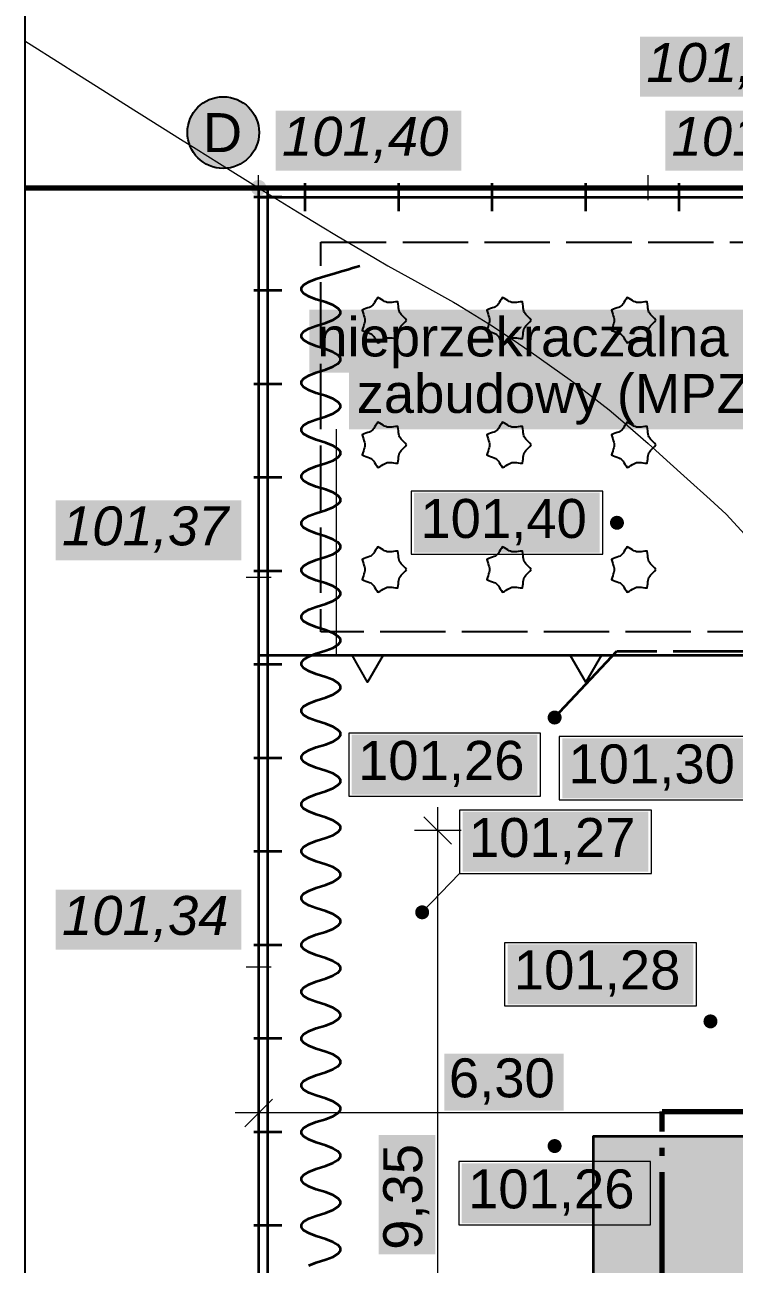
# Model space of a CAD drawing. Header units: metres. Extents: x -3 to 65.4, y -15 to 61.2.
# Drawn here: x -3 to 6.1, y 36.18 to 52.09 of the extents above; entities that cross this region are included whole.
import ezdxf

# ---------------------------------------------------------------- set-up
doc = ezdxf.new("R2010")
doc.units = ezdxf.units.M
for name, pattern in [('KRESKA_DLUGA', [9.45, 8.4, -1.05]), ('KRESKOWA', [5.25, 4.2, -1.05]), ('PUNKTOWA', [10.5, 8.4, -1.05, 0, -1.05])]:
    doc.linetypes.add(name, pattern=pattern)
for name, color, linetype, lineweight in [('A-MASKA', 7, 'Continuous', 18), ('Z-BUDYNEK-NAD', 7, 'KRESKOWA', 50), ('Z-DZIALKA', 1, 'Continuous', 35), ('Z-MAPA-RAMKA', 7, 'Continuous', 35), ('Z-OGRODZENIE', 7, 'Continuous', 35), ('Z-RZEDNE-PROJ', 1, 'Continuous', 18), ('Z-TLO', 7, 'Continuous', 18), ('Z-UTWARDZENIA', 8, 'Continuous', 25), ('Z-WYMIARY', 1, 'Continuous', 18)]:
    doc.layers.add(name, color=color, linetype=linetype, lineweight=lineweight)
for name, color, linetype, lineweight, true_color in [('Z-DROGA', 8, 'Continuous', 35, 0x404040), ('Z-LZ', 1, 'Continuous', 35, 0xc00000), ('Z-MAPA', 8, 'Continuous', 18, 0x5a5a5a), ('Z-ODWODNIENIE', 150, 'Continuous', 25, 0x00808a), ('Z-RZEDNE', 32, 'Continuous', 18, 0x6b4423), ('Z-ZIELEN', 3, 'Continuous', 25, 0x1e7a1e)]:
    doc.layers.add(name, color=color, linetype=linetype, lineweight=lineweight, true_color=true_color)
doc.styles.add('PL_ARIAL', font='arial.ttf')
doc.styles.add('PL_ARIAL_I', font='ariali.ttf')

msp = doc.modelspace()

# ---------------------------------------------------------------- hatches: boundary and pattern name
at = {"layer": 'A-MASKA', "true_color": 0xffffff}
for points in [[(4.897, 51.168), (7.28, 51.168), (7.28, 51.938), (4.897, 51.938)], [(0.22, 50.22), (2.603, 50.22), (2.603, 50.99), (0.22, 50.99)], [(5.22, 50.22), (7.603, 50.22), (7.603, 50.99), (5.22, 50.99)], [(0.653, 47.625), (7.841, 47.625), (7.841, 48.435), (0.653, 48.435)], [(1.159, 46.9), (7.336, 46.9), (7.336, 47.71), (1.159, 47.71)], [(-2.603, 45.22), (-0.22, 45.22), (-0.22, 45.99), (-2.603, 45.99)], [(1.997, 45.315), (4.38, 45.315), (4.38, 46.085), (1.997, 46.085)], [(1.197, 42.21), (3.58, 42.21), (3.58, 42.98), (1.197, 42.98)], [(3.897, 42.165), (6.28, 42.165), (6.28, 42.935), (3.897, 42.935)], [(2.62, 41.22), (5.003, 41.22), (5.003, 41.99), (2.62, 41.99)], [(-2.603, 40.22), (-0.22, 40.22), (-0.22, 40.99), (-2.603, 40.99)], [(3.197, 39.52), (5.58, 39.52), (5.58, 40.29), (3.197, 40.29)], [(2.383, 38.155), (3.917, 38.155), (3.917, 38.885), (2.383, 38.885)], [(2.27, 36.308), (2.27, 37.842), (1.54, 37.842), (1.54, 36.308)], [(2.609, 36.71), (4.991, 36.71), (4.991, 37.48), (2.609, 37.48)]]:
    msp.add_hatch(color=7, dxfattribs=at).paths.add_polyline_path(points)
at = {"layer": 'Z-DZIALKA', "true_color": 0xffffff}
msp.add_hatch(color=7, dxfattribs=at).paths.add_polyline_path([(0.007, 50.708), (-0.008, 50.827), (-0.054, 50.938), (-0.128, 51.033), (-0.223, 51.106), (-0.334, 51.152), (-0.453, 51.168), (-0.572, 51.152), (-0.683, 51.106), (-0.778, 51.033), (-0.851, 50.938), (-0.897, 50.827), (-0.913, 50.708), (-0.897, 50.588), (-0.851, 50.478), (-0.778, 50.382), (-0.683, 50.309), (-0.572, 50.263), (-0.453, 50.248), (-0.334, 50.263), (-0.223, 50.309), (-0.128, 50.382), (-0.054, 50.478), (-0.008, 50.588)])
at = {"layer": 'Z-DZIALKA', "true_color": 0x000000}
msp.add_hatch(color=7, dxfattribs=at).paths.add_polyline_path([(0.1, 50), (0.097, 50.026), (0.087, 50.05), (0.071, 50.071), (0.05, 50.087), (0.026, 50.097), (0, 50.1), (-0.026, 50.097), (-0.05, 50.087), (-0.071, 50.071), (-0.087, 50.05), (-0.097, 50.026), (-0.1, 50), (-0.097, 49.974), (-0.087, 49.95), (-0.071, 49.929), (-0.05, 49.913), (-0.026, 49.903), (0, 49.9), (0.026, 49.903), (0.05, 49.913), (0.071, 49.929), (0.087, 49.95), (0.097, 49.974)])
at = {"layer": 'Z-RZEDNE-PROJ', "true_color": 0x000000}
for points in [[(4.69, 45.7), (4.687, 45.723), (4.678, 45.745), (4.664, 45.764), (4.645, 45.778), (4.623, 45.787), (4.6, 45.79), (4.577, 45.787), (4.555, 45.778), (4.536, 45.764), (4.522, 45.745), (4.513, 45.723), (4.51, 45.7), (4.513, 45.677), (4.522, 45.655), (4.536, 45.636), (4.555, 45.622), (4.577, 45.613), (4.6, 45.61), (4.623, 45.613), (4.645, 45.622), (4.664, 45.636), (4.678, 45.655), (4.687, 45.677)], [(3.89, 43.2), (3.887, 43.223), (3.878, 43.245), (3.864, 43.264), (3.845, 43.278), (3.823, 43.287), (3.8, 43.29), (3.777, 43.287), (3.755, 43.278), (3.736, 43.264), (3.722, 43.245), (3.713, 43.223), (3.71, 43.2), (3.713, 43.177), (3.722, 43.155), (3.736, 43.136), (3.755, 43.122), (3.777, 43.113), (3.8, 43.11), (3.823, 43.113), (3.845, 43.122), (3.864, 43.136), (3.878, 43.155), (3.887, 43.177)], [(2.19, 40.7), (2.187, 40.723), (2.178, 40.745), (2.164, 40.764), (2.145, 40.778), (2.123, 40.787), (2.1, 40.79), (2.077, 40.787), (2.055, 40.778), (2.036, 40.764), (2.022, 40.745), (2.013, 40.723), (2.01, 40.7), (2.013, 40.677), (2.022, 40.655), (2.036, 40.636), (2.055, 40.622), (2.077, 40.613), (2.1, 40.61), (2.123, 40.613), (2.145, 40.622), (2.164, 40.636), (2.178, 40.655), (2.187, 40.677)], [(5.89, 39.3), (5.887, 39.323), (5.878, 39.345), (5.864, 39.364), (5.845, 39.378), (5.823, 39.387), (5.8, 39.39), (5.777, 39.387), (5.755, 39.378), (5.736, 39.364), (5.722, 39.345), (5.713, 39.323), (5.71, 39.3), (5.713, 39.277), (5.722, 39.255), (5.736, 39.236), (5.755, 39.222), (5.777, 39.213), (5.8, 39.21), (5.823, 39.213), (5.845, 39.222), (5.864, 39.236), (5.878, 39.255), (5.887, 39.277)], [(3.89, 37.7), (3.887, 37.723), (3.878, 37.745), (3.864, 37.764), (3.845, 37.778), (3.823, 37.787), (3.8, 37.79), (3.777, 37.787), (3.755, 37.778), (3.736, 37.764), (3.722, 37.745), (3.713, 37.723), (3.71, 37.7), (3.713, 37.677), (3.722, 37.655), (3.736, 37.636), (3.755, 37.622), (3.777, 37.613), (3.8, 37.61), (3.823, 37.613), (3.845, 37.622), (3.864, 37.636), (3.878, 37.655), (3.887, 37.677)]]:
    msp.add_hatch(color=7, dxfattribs=at).paths.add_polyline_path(points)
at = {"layer": 'Z-TLO', "true_color": 0xffffff}
msp.add_hatch(color=7, dxfattribs=at).paths.add_polyline_path([(19.9, 29.4), (4.3, 29.4), (4.3, 37.825), (7.3, 37.825), (7.3, 32.4), (19.6, 32.4), (19.9, 32.4)])

# ---------------------------------------------------------------- linework, layer by layer
at = {"layer": 'Z-BUDYNEK-NAD', "linetype": 'PUNKTOWA', "lineweight": 70, "ltscale": 0.2, "flags": 128}
msp.add_lwpolyline([(26.275, 32.38), (26.275, 31.4), (21.4, 31.4), (21.05, 31.4), (20.2, 31.4), (11.2, 31.4), (7.3, 31.4), (7.3, 31.38), (5.18, 31.38), (5.18, 38.145), (6.28, 38.145)], dxfattribs=at)
at = {"layer": 'Z-DROGA', "linetype": 'Continuous', "lineweight": 70, "ltscale": 0.2, "true_color": 0x303030, "flags": 128}
msp.add_lwpolyline([(-3, 50), (35, 50)], dxfattribs=at)
at = {"layer": 'Z-DZIALKA', "linetype": 'Continuous', "lineweight": 35, "ltscale": 0.2, "true_color": 0x000000, "flags": 128}
msp.add_lwpolyline([(0, 0), (32, 0), (32, 50), (0, 50)], close=True, dxfattribs=at)
at = {"layer": 'Z-DZIALKA', "lineweight": 25, "ltscale": 0.2}
msp.add_circle((-0.453, 50.708), 0.46, dxfattribs=at)
at = {"layer": 'Z-LZ', "lineweight": 18, "ltscale": 0.2, "true_color": 0xc00000}
msp.add_lwpolyline([(1, 44), (1, 46.9)], dxfattribs=at)
at = {"layer": 'Z-LZ', "linetype": 'Continuous', "lineweight": 35, "ltscale": 0.2, "true_color": 0xc00000, "flags": 128}
msp.add_lwpolyline([(0, 44), (32, 44)], dxfattribs=at)
at = {"layer": 'Z-LZ', "linetype": 'Continuous', "lineweight": 25, "ltscale": 0.2, "true_color": 0xc00000, "flags": 128}
for points in [[(1.2, 44), (1.6, 44), (1.4, 43.654)], [(4, 44), (4.4, 44), (4.2, 43.654)]]:
    msp.add_lwpolyline(points, close=True, dxfattribs=at)
at = {"layer": 'Z-MAPA', "linetype": 'Continuous', "lineweight": 25, "ltscale": 0.2, "flags": 128}
msp.add_lwpolyline([(-3, 0), (0, 0), (0, 50), (-3, 50)], dxfattribs=at)
at = {"layer": 'Z-MAPA-RAMKA', "linetype": 'Continuous', "lineweight": 25, "ltscale": 0.2, "flags": 128}
msp.add_lwpolyline([(-3, -3), (35, -3), (35, 61), (-3, 61)], close=True, dxfattribs=at)
at = {"layer": 'Z-ODWODNIENIE', "linetype": 'KRESKA_DLUGA', "lineweight": 35, "ltscale": 0.2, "flags": 128}
msp.add_lwpolyline([(3.8, 43.2), (4.6, 44.05), (16.9, 44.05)], dxfattribs=at)
at = {"layer": 'Z-OGRODZENIE', "lineweight": 35, "ltscale": 0.2}
for points in [[(31.88, 50), (31.88, 0.12), (0.12, 0.12), (0.12, 50)], [(0.6, 49.7), (0.6, 50.06)], [(1.8, 49.7), (1.8, 50.06)], [(3, 49.7), (3, 50.06)], [(4.2, 49.7), (4.2, 50.06)], [(5.4, 49.7), (5.4, 50.06)], [(0.3, 49.88), (-0.06, 49.88)], [(0, 49.88), (17.6, 49.88)], [(0.3, 48.68), (-0.06, 48.68)], [(0.3, 47.48), (-0.06, 47.48)], [(0.3, 46.28), (-0.06, 46.28)], [(0.3, 45.08), (-0.06, 45.08)], [(0.3, 43.88), (-0.06, 43.88)], [(0.3, 42.68), (-0.06, 42.68)], [(0.3, 41.48), (-0.06, 41.48)], [(0.3, 40.28), (-0.06, 40.28)], [(0.3, 39.08), (-0.06, 39.08)], [(0.3, 37.88), (-0.06, 37.88)], [(0.3, 36.68), (-0.06, 36.68)]]:
    msp.add_lwpolyline(points, dxfattribs=at)
at = {"layer": 'Z-RZEDNE', "linetype": 'Continuous', "lineweight": 18, "ltscale": 0.2, "true_color": 0xa07850, "flags": 128}
msp.add_lwpolyline([(-3, 51.886), (-2.5, 51.568), (-2.391, 51.5), (-2, 51.251), (-1.6, 51), (-1.5, 50.936), (-1, 50.622), (-0.802, 50.5), (-0.5, 50.31), (0, 50), (0, 50), (0.5, 49.693), (0.816, 49.5), (1, 49.389), (1.5, 49.093), (1.66, 49), (2, 48.808), (2.5, 48.531), (2.554, 48.5), (3, 48.229), (3.337, 48), (3.5, 47.888), (4, 47.536), (4.048, 47.5), (4.5, 47.149), (4.675, 47), (5, 46.719), (5.241, 46.5), (5.5, 46.264), (5.796, 46), (6, 45.809), (6.29, 45.5)], dxfattribs=at)
at = {"layer": 'Z-RZEDNE', "lineweight": 18, "ltscale": 0.2, "true_color": 0x6b4423}
for points in [[(0, 49.84), (0, 50.16)], [(5, 49.84), (5, 50.16)], [(-0.16, 50), (0.16, 50)], [(4.84, 50), (5.16, 50)], [(0, 44.84), (0, 45.16)], [(-0.16, 45), (0.16, 45)], [(0, 39.84), (0, 40.16)], [(-0.16, 40), (0.16, 40)]]:
    msp.add_lwpolyline(points, dxfattribs=at)
at = {"layer": 'Z-RZEDNE-PROJ', "lineweight": 18, "ltscale": 0.2}
for points in [[(4.42, 45.295), (4.42, 46.105), (1.957, 46.105), (1.957, 45.295)], [(3.62, 42.19), (3.62, 43), (1.157, 43), (1.157, 42.19)], [(6.32, 42.145), (6.32, 42.955), (3.857, 42.955), (3.857, 42.145)], [(5.043, 41.2), (5.043, 42.01), (2.58, 42.01), (2.58, 41.2)], [(5.62, 39.5), (5.62, 40.31), (3.157, 40.31), (3.157, 39.5)], [(5.031, 36.69), (5.031, 37.5), (2.569, 37.5), (2.569, 36.69)]]:
    msp.add_lwpolyline(points, close=True, dxfattribs=at)
msp.add_lwpolyline([(2.1, 40.7), (2.58, 41.2)], dxfattribs=at)
at = {"layer": 'Z-UTWARDZENIA', "linetype": 'Continuous', "lineweight": 35, "ltscale": 0.2, "flags": 128}
msp.add_lwpolyline([(19.9, 29.4), (4.3, 29.4), (4.3, 37.825), (7.3, 37.825), (7.3, 32.4), (19.6, 32.4), (19.9, 32.4)], close=True, dxfattribs=at)
at = {"layer": 'Z-WYMIARY', "lineweight": 18, "ltscale": 0.2}
for points in [[(2.3, 32.1), (2.3, 42.05)], [(2.477, 41.573), (2.123, 41.927)], [(2.6, 41.75), (2, 41.75)], [(0, 38.425), (0, 37.825)], [(0.177, 38.302), (-0.177, 37.948)], [(6.6, 38.125), (-0.3, 38.125)]]:
    msp.add_lwpolyline(points, dxfattribs=at)
at = {"layer": 'Z-ZIELEN', "linetype": 'KRESKOWA', "lineweight": 25, "ltscale": 0.2, "flags": 128}
msp.add_lwpolyline([(0.8, 49.3), (13.8, 49.3), (13.8, 44.3), (0.8, 44.3)], close=True, dxfattribs=at)
at = {"layer": 'Z-ZIELEN', "lineweight": 35, "ltscale": 0.2}
msp.add_lwpolyline([(0.644, 36.167), (0.738, 36.205), (0.863, 36.243), (0.956, 36.28), (1.019, 36.318), (1.05, 36.355), (1.05, 36.393), (1.019, 36.43), (0.956, 36.468), (0.863, 36.506), (0.738, 36.543), (0.644, 36.581), (0.581, 36.618), (0.55, 36.656), (0.55, 36.693), (0.581, 36.731), (0.644, 36.769), (0.738, 36.806), (0.863, 36.844), (0.956, 36.881), (1.019, 36.919), (1.05, 36.957), (1.05, 36.994), (1.019, 37.032), (0.956, 37.069), (0.863, 37.107), (0.738, 37.144), (0.644, 37.182), (0.581, 37.22), (0.55, 37.257), (0.55, 37.295), (0.581, 37.332), (0.644, 37.37), (0.738, 37.407), (0.863, 37.445), (0.956, 37.483), (1.019, 37.52), (1.05, 37.558), (1.05, 37.595), (1.019, 37.633), (0.956, 37.67), (0.863, 37.708), (0.738, 37.746), (0.644, 37.783), (0.581, 37.821), (0.55, 37.858), (0.55, 37.896), (0.581, 37.934), (0.644, 37.971), (0.738, 38.009), (0.863, 38.046), (0.956, 38.084), (1.019, 38.121), (1.05, 38.159), (1.05, 38.197), (1.019, 38.234), (0.956, 38.272), (0.863, 38.309), (0.738, 38.347), (0.644, 38.384), (0.581, 38.422), (0.55, 38.46), (0.55, 38.497), (0.581, 38.535), (0.644, 38.572), (0.738, 38.61), (0.863, 38.647), (0.956, 38.685), (1.019, 38.723), (1.05, 38.76), (1.05, 38.798), (1.019, 38.835), (0.956, 38.873), (0.863, 38.911), (0.738, 38.948), (0.644, 38.986), (0.581, 39.023), (0.55, 39.061), (0.55, 39.098), (0.581, 39.136), (0.644, 39.174), (0.738, 39.211), (0.863, 39.249), (0.956, 39.286), (1.019, 39.324), (1.05, 39.361), (1.05, 39.399), (1.019, 39.437), (0.956, 39.474), (0.863, 39.512), (0.738, 39.549), (0.644, 39.587), (0.581, 39.624), (0.55, 39.662), (0.55, 39.7), (0.581, 39.737), (0.644, 39.775), (0.738, 39.812), (0.863, 39.85), (0.956, 39.888), (1.019, 39.925), (1.05, 39.963), (1.05, 40), (1.019, 40.038), (0.956, 40.075), (0.863, 40.113), (0.738, 40.151), (0.644, 40.188), (0.581, 40.226), (0.55, 40.263), (0.55, 40.301), (0.581, 40.338), (0.644, 40.376), (0.738, 40.414), (0.863, 40.451), (0.956, 40.489), (1.019, 40.526), (1.05, 40.564), (1.05, 40.602), (1.019, 40.639), (0.956, 40.677), (0.863, 40.714), (0.738, 40.752), (0.644, 40.789), (0.581, 40.827), (0.55, 40.865), (0.55, 40.902), (0.581, 40.94), (0.644, 40.977), (0.738, 41.015), (0.863, 41.052), (0.956, 41.09), (1.019, 41.128), (1.05, 41.165), (1.05, 41.203), (1.019, 41.24), (0.956, 41.278), (0.863, 41.315), (0.738, 41.353), (0.644, 41.391), (0.581, 41.428), (0.55, 41.466), (0.55, 41.503), (0.581, 41.541), (0.644, 41.579), (0.738, 41.616), (0.863, 41.654), (0.956, 41.691), (1.019, 41.729), (1.05, 41.766), (1.05, 41.804), (1.019, 41.842), (0.956, 41.879), (0.863, 41.917), (0.738, 41.954), (0.644, 41.992), (0.581, 42.029), (0.55, 42.067), (0.55, 42.105), (0.581, 42.142), (0.644, 42.18), (0.738, 42.217), (0.863, 42.255), (0.956, 42.292), (1.019, 42.33), (1.05, 42.368), (1.05, 42.405), (1.019, 42.443), (0.956, 42.48), (0.863, 42.518), (0.738, 42.556), (0.644, 42.593), (0.581, 42.631), (0.55, 42.668), (0.55, 42.706), (0.581, 42.743), (0.644, 42.781), (0.738, 42.819), (0.863, 42.856), (0.956, 42.894), (1.019, 42.931), (1.05, 42.969), (1.05, 43.006), (1.019, 43.044), (0.956, 43.082), (0.863, 43.119), (0.738, 43.157), (0.644, 43.194), (0.581, 43.232), (0.55, 43.269), (0.55, 43.307), (0.581, 43.345), (0.644, 43.382), (0.738, 43.42), (0.863, 43.457), (0.956, 43.495), (1.019, 43.533), (1.05, 43.57), (1.05, 43.608), (1.019, 43.645), (0.956, 43.683), (0.863, 43.72), (0.738, 43.758), (0.644, 43.796), (0.581, 43.833), (0.55, 43.871), (0.55, 43.908), (0.581, 43.946), (0.644, 43.983), (0.738, 44.021), (0.863, 44.059), (0.956, 44.096), (1.019, 44.134), (1.05, 44.171), (1.05, 44.209), (1.019, 44.246), (0.956, 44.284), (0.863, 44.322), (0.738, 44.359), (0.644, 44.397), (0.581, 44.434), (0.55, 44.472), (0.55, 44.51), (0.581, 44.547), (0.644, 44.585), (0.738, 44.622), (0.863, 44.66), (0.956, 44.697), (1.019, 44.735), (1.05, 44.773), (1.05, 44.81), (1.019, 44.848), (0.956, 44.885), (0.863, 44.923), (0.738, 44.96), (0.644, 44.998), (0.581, 45.036), (0.55, 45.073), (0.55, 45.111), (0.581, 45.148), (0.644, 45.186), (0.738, 45.223), (0.863, 45.261), (0.956, 45.299), (1.019, 45.336), (1.05, 45.374), (1.05, 45.411), (1.019, 45.449), (0.956, 45.487), (0.863, 45.524), (0.738, 45.562), (0.644, 45.599), (0.581, 45.637), (0.55, 45.674), (0.55, 45.712), (0.581, 45.75), (0.644, 45.787), (0.738, 45.825), (0.863, 45.862), (0.956, 45.9), (1.019, 45.937), (1.05, 45.975), (1.05, 46.013), (1.019, 46.05), (0.956, 46.088), (0.863, 46.125), (0.738, 46.163), (0.644, 46.201), (0.581, 46.238), (0.55, 46.276), (0.55, 46.313), (0.581, 46.351), (0.644, 46.388), (0.738, 46.426), (0.863, 46.464), (0.956, 46.501), (1.019, 46.539), (1.05, 46.576), (1.05, 46.614), (1.019, 46.651), (0.956, 46.689), (0.863, 46.727), (0.738, 46.764), (0.644, 46.802), (0.581, 46.839), (0.55, 46.877), (0.55, 46.914), (0.581, 46.952), (0.644, 46.99), (0.738, 47.027), (0.863, 47.065), (0.956, 47.102), (1.019, 47.14), (1.05, 47.178), (1.05, 47.215), (1.019, 47.253), (0.956, 47.29), (0.863, 47.328), (0.738, 47.365), (0.644, 47.403), (0.581, 47.441), (0.55, 47.478), (0.55, 47.516), (0.581, 47.553), (0.644, 47.591), (0.738, 47.628), (0.863, 47.666), (0.956, 47.704), (1.019, 47.741), (1.05, 47.779), (1.05, 47.816), (1.019, 47.854), (0.956, 47.891), (0.863, 47.929), (0.738, 47.967), (0.644, 48.004), (0.581, 48.042), (0.55, 48.079), (0.55, 48.117), (0.581, 48.155), (0.644, 48.192), (0.738, 48.23), (0.863, 48.267), (0.956, 48.305), (1.019, 48.342), (1.05, 48.38), (1.05, 48.418), (1.019, 48.455), (0.956, 48.493), (0.863, 48.53), (0.738, 48.568), (0.644, 48.605), (0.581, 48.643), (0.55, 48.681), (0.55, 48.718), (0.581, 48.756), (0.644, 48.793), (0.738, 48.831), (0.863, 48.868), (0.972, 48.901), (1.066, 48.93), (1.144, 48.953), (1.206, 48.972), (1.253, 48.986), (1.284, 48.995), (1.3, 49)], dxfattribs=at)
at = {"layer": 'Z-ZIELEN', "lineweight": 25, "ltscale": 0.2}
for points in [[(1.9, 48.3), (1.882, 48.321), (1.864, 48.34), (1.847, 48.356), (1.832, 48.372), (1.82, 48.386), (1.811, 48.402), (1.805, 48.418), (1.801, 48.437), (1.798, 48.458), (1.796, 48.482), (1.792, 48.507), (1.787, 48.535), (1.759, 48.534), (1.734, 48.531), (1.71, 48.528), (1.689, 48.526), (1.67, 48.526), (1.652, 48.528), (1.635, 48.534), (1.618, 48.542), (1.6, 48.553), (1.58, 48.566), (1.558, 48.58), (1.533, 48.592), (1.517, 48.57), (1.502, 48.549), (1.49, 48.528), (1.479, 48.51), (1.467, 48.495), (1.454, 48.483), (1.439, 48.473), (1.422, 48.465), (1.402, 48.458), (1.379, 48.45), (1.355, 48.441), (1.33, 48.43), (1.337, 48.403), (1.345, 48.379), (1.353, 48.356), (1.36, 48.336), (1.364, 48.318), (1.366, 48.3), (1.364, 48.282), (1.36, 48.264), (1.353, 48.244), (1.345, 48.221), (1.337, 48.197), (1.33, 48.17), (1.355, 48.159), (1.379, 48.15), (1.402, 48.142), (1.422, 48.135), (1.439, 48.127), (1.454, 48.117), (1.467, 48.105), (1.479, 48.09), (1.49, 48.072), (1.502, 48.051), (1.517, 48.03), (1.533, 48.008), (1.558, 48.02), (1.58, 48.034), (1.6, 48.047), (1.618, 48.058), (1.635, 48.066), (1.652, 48.072), (1.67, 48.074), (1.689, 48.074), (1.71, 48.072), (1.734, 48.069), (1.759, 48.066), (1.787, 48.065), (1.792, 48.093), (1.796, 48.118), (1.798, 48.142), (1.801, 48.163), (1.805, 48.182), (1.811, 48.198), (1.82, 48.214), (1.832, 48.228), (1.847, 48.244), (1.864, 48.26), (1.882, 48.279)], [(3.5, 48.3), (3.482, 48.321), (3.464, 48.34), (3.447, 48.356), (3.432, 48.372), (3.42, 48.386), (3.411, 48.402), (3.405, 48.418), (3.401, 48.437), (3.398, 48.458), (3.396, 48.482), (3.392, 48.507), (3.387, 48.535), (3.359, 48.534), (3.334, 48.531), (3.31, 48.528), (3.289, 48.526), (3.27, 48.526), (3.252, 48.528), (3.235, 48.534), (3.218, 48.542), (3.2, 48.553), (3.18, 48.566), (3.158, 48.58), (3.133, 48.592), (3.117, 48.57), (3.102, 48.549), (3.09, 48.528), (3.079, 48.51), (3.067, 48.495), (3.054, 48.483), (3.039, 48.473), (3.022, 48.465), (3.002, 48.458), (2.979, 48.45), (2.955, 48.441), (2.93, 48.43), (2.937, 48.403), (2.945, 48.379), (2.953, 48.356), (2.96, 48.336), (2.964, 48.318), (2.966, 48.3), (2.964, 48.282), (2.96, 48.264), (2.953, 48.244), (2.945, 48.221), (2.937, 48.197), (2.93, 48.17), (2.955, 48.159), (2.979, 48.15), (3.002, 48.142), (3.022, 48.135), (3.039, 48.127), (3.054, 48.117), (3.067, 48.105), (3.079, 48.09), (3.09, 48.072), (3.102, 48.051), (3.117, 48.03), (3.133, 48.008), (3.158, 48.02), (3.18, 48.034), (3.2, 48.047), (3.218, 48.058), (3.235, 48.066), (3.252, 48.072), (3.27, 48.074), (3.289, 48.074), (3.31, 48.072), (3.334, 48.069), (3.359, 48.066), (3.387, 48.065), (3.392, 48.093), (3.396, 48.118), (3.398, 48.142), (3.401, 48.163), (3.405, 48.182), (3.411, 48.198), (3.42, 48.214), (3.432, 48.228), (3.447, 48.244), (3.464, 48.26), (3.482, 48.279)], [(5.1, 48.3), (5.082, 48.321), (5.064, 48.34), (5.047, 48.356), (5.032, 48.372), (5.02, 48.386), (5.011, 48.402), (5.005, 48.418), (5.001, 48.437), (4.998, 48.458), (4.996, 48.482), (4.992, 48.507), (4.987, 48.535), (4.959, 48.534), (4.934, 48.531), (4.91, 48.528), (4.889, 48.526), (4.87, 48.526), (4.852, 48.528), (4.835, 48.534), (4.818, 48.542), (4.8, 48.553), (4.78, 48.566), (4.758, 48.58), (4.733, 48.592), (4.717, 48.57), (4.702, 48.549), (4.69, 48.528), (4.679, 48.51), (4.667, 48.495), (4.654, 48.483), (4.639, 48.473), (4.622, 48.465), (4.602, 48.458), (4.579, 48.45), (4.555, 48.441), (4.53, 48.43), (4.537, 48.403), (4.545, 48.379), (4.553, 48.356), (4.56, 48.336), (4.564, 48.318), (4.566, 48.3), (4.564, 48.282), (4.56, 48.264), (4.553, 48.244), (4.545, 48.221), (4.537, 48.197), (4.53, 48.17), (4.555, 48.159), (4.579, 48.15), (4.602, 48.142), (4.622, 48.135), (4.639, 48.127), (4.654, 48.117), (4.667, 48.105), (4.679, 48.09), (4.69, 48.072), (4.702, 48.051), (4.717, 48.03), (4.733, 48.008), (4.758, 48.02), (4.78, 48.034), (4.8, 48.047), (4.818, 48.058), (4.835, 48.066), (4.852, 48.072), (4.87, 48.074), (4.889, 48.074), (4.91, 48.072), (4.934, 48.069), (4.959, 48.066), (4.987, 48.065), (4.992, 48.093), (4.996, 48.118), (4.998, 48.142), (5.001, 48.163), (5.005, 48.182), (5.011, 48.198), (5.02, 48.214), (5.032, 48.228), (5.047, 48.244), (5.064, 48.26), (5.082, 48.279)], [(1.9, 46.7), (1.882, 46.721), (1.864, 46.74), (1.847, 46.756), (1.832, 46.772), (1.82, 46.786), (1.811, 46.802), (1.805, 46.818), (1.801, 46.837), (1.798, 46.858), (1.796, 46.882), (1.792, 46.907), (1.787, 46.935), (1.759, 46.934), (1.734, 46.931), (1.71, 46.928), (1.689, 46.926), (1.67, 46.926), (1.652, 46.928), (1.635, 46.934), (1.618, 46.942), (1.6, 46.953), (1.58, 46.966), (1.558, 46.98), (1.533, 46.992), (1.517, 46.97), (1.502, 46.949), (1.49, 46.928), (1.479, 46.91), (1.467, 46.895), (1.454, 46.883), (1.439, 46.873), (1.422, 46.865), (1.402, 46.858), (1.379, 46.85), (1.355, 46.841), (1.33, 46.83), (1.337, 46.803), (1.345, 46.779), (1.353, 46.756), (1.36, 46.736), (1.364, 46.718), (1.366, 46.7), (1.364, 46.682), (1.36, 46.664), (1.353, 46.644), (1.345, 46.621), (1.337, 46.597), (1.33, 46.57), (1.355, 46.559), (1.379, 46.55), (1.402, 46.542), (1.422, 46.535), (1.439, 46.527), (1.454, 46.517), (1.467, 46.505), (1.479, 46.49), (1.49, 46.472), (1.502, 46.451), (1.517, 46.43), (1.533, 46.408), (1.558, 46.42), (1.58, 46.434), (1.6, 46.447), (1.618, 46.458), (1.635, 46.466), (1.652, 46.472), (1.67, 46.474), (1.689, 46.474), (1.71, 46.472), (1.734, 46.469), (1.759, 46.466), (1.787, 46.465), (1.792, 46.493), (1.796, 46.518), (1.798, 46.542), (1.801, 46.563), (1.805, 46.582), (1.811, 46.598), (1.82, 46.614), (1.832, 46.628), (1.847, 46.644), (1.864, 46.66), (1.882, 46.679)], [(3.5, 46.7), (3.482, 46.721), (3.464, 46.74), (3.447, 46.756), (3.432, 46.772), (3.42, 46.786), (3.411, 46.802), (3.405, 46.818), (3.401, 46.837), (3.398, 46.858), (3.396, 46.882), (3.392, 46.907), (3.387, 46.935), (3.359, 46.934), (3.334, 46.931), (3.31, 46.928), (3.289, 46.926), (3.27, 46.926), (3.252, 46.928), (3.235, 46.934), (3.218, 46.942), (3.2, 46.953), (3.18, 46.966), (3.158, 46.98), (3.133, 46.992), (3.117, 46.97), (3.102, 46.949), (3.09, 46.928), (3.079, 46.91), (3.067, 46.895), (3.054, 46.883), (3.039, 46.873), (3.022, 46.865), (3.002, 46.858), (2.979, 46.85), (2.955, 46.841), (2.93, 46.83), (2.937, 46.803), (2.945, 46.779), (2.953, 46.756), (2.96, 46.736), (2.964, 46.718), (2.966, 46.7), (2.964, 46.682), (2.96, 46.664), (2.953, 46.644), (2.945, 46.621), (2.937, 46.597), (2.93, 46.57), (2.955, 46.559), (2.979, 46.55), (3.002, 46.542), (3.022, 46.535), (3.039, 46.527), (3.054, 46.517), (3.067, 46.505), (3.079, 46.49), (3.09, 46.472), (3.102, 46.451), (3.117, 46.43), (3.133, 46.408), (3.158, 46.42), (3.18, 46.434), (3.2, 46.447), (3.218, 46.458), (3.235, 46.466), (3.252, 46.472), (3.27, 46.474), (3.289, 46.474), (3.31, 46.472), (3.334, 46.469), (3.359, 46.466), (3.387, 46.465), (3.392, 46.493), (3.396, 46.518), (3.398, 46.542), (3.401, 46.563), (3.405, 46.582), (3.411, 46.598), (3.42, 46.614), (3.432, 46.628), (3.447, 46.644), (3.464, 46.66), (3.482, 46.679)], [(5.1, 46.7), (5.082, 46.721), (5.064, 46.74), (5.047, 46.756), (5.032, 46.772), (5.02, 46.786), (5.011, 46.802), (5.005, 46.818), (5.001, 46.837), (4.998, 46.858), (4.996, 46.882), (4.992, 46.907), (4.987, 46.935), (4.959, 46.934), (4.934, 46.931), (4.91, 46.928), (4.889, 46.926), (4.87, 46.926), (4.852, 46.928), (4.835, 46.934), (4.818, 46.942), (4.8, 46.953), (4.78, 46.966), (4.758, 46.98), (4.733, 46.992), (4.717, 46.97), (4.702, 46.949), (4.69, 46.928), (4.679, 46.91), (4.667, 46.895), (4.654, 46.883), (4.639, 46.873), (4.622, 46.865), (4.602, 46.858), (4.579, 46.85), (4.555, 46.841), (4.53, 46.83), (4.537, 46.803), (4.545, 46.779), (4.553, 46.756), (4.56, 46.736), (4.564, 46.718), (4.566, 46.7), (4.564, 46.682), (4.56, 46.664), (4.553, 46.644), (4.545, 46.621), (4.537, 46.597), (4.53, 46.57), (4.555, 46.559), (4.579, 46.55), (4.602, 46.542), (4.622, 46.535), (4.639, 46.527), (4.654, 46.517), (4.667, 46.505), (4.679, 46.49), (4.69, 46.472), (4.702, 46.451), (4.717, 46.43), (4.733, 46.408), (4.758, 46.42), (4.78, 46.434), (4.8, 46.447), (4.818, 46.458), (4.835, 46.466), (4.852, 46.472), (4.87, 46.474), (4.889, 46.474), (4.91, 46.472), (4.934, 46.469), (4.959, 46.466), (4.987, 46.465), (4.992, 46.493), (4.996, 46.518), (4.998, 46.542), (5.001, 46.563), (5.005, 46.582), (5.011, 46.598), (5.02, 46.614), (5.032, 46.628), (5.047, 46.644), (5.064, 46.66), (5.082, 46.679)], [(1.9, 45.1), (1.882, 45.121), (1.864, 45.14), (1.847, 45.156), (1.832, 45.172), (1.82, 45.186), (1.811, 45.202), (1.805, 45.218), (1.801, 45.237), (1.798, 45.258), (1.796, 45.282), (1.792, 45.307), (1.787, 45.335), (1.759, 45.334), (1.734, 45.331), (1.71, 45.328), (1.689, 45.326), (1.67, 45.326), (1.652, 45.328), (1.635, 45.334), (1.618, 45.342), (1.6, 45.353), (1.58, 45.366), (1.558, 45.38), (1.533, 45.392), (1.517, 45.37), (1.502, 45.349), (1.49, 45.328), (1.479, 45.31), (1.467, 45.295), (1.454, 45.283), (1.439, 45.273), (1.422, 45.265), (1.402, 45.258), (1.379, 45.25), (1.355, 45.241), (1.33, 45.23), (1.337, 45.203), (1.345, 45.179), (1.353, 45.156), (1.36, 45.136), (1.364, 45.118), (1.366, 45.1), (1.364, 45.082), (1.36, 45.064), (1.353, 45.044), (1.345, 45.021), (1.337, 44.997), (1.33, 44.97), (1.355, 44.959), (1.379, 44.95), (1.402, 44.942), (1.422, 44.935), (1.439, 44.927), (1.454, 44.917), (1.467, 44.905), (1.479, 44.89), (1.49, 44.872), (1.502, 44.851), (1.517, 44.83), (1.533, 44.808), (1.558, 44.82), (1.58, 44.834), (1.6, 44.847), (1.618, 44.858), (1.635, 44.866), (1.652, 44.872), (1.67, 44.874), (1.689, 44.874), (1.71, 44.872), (1.734, 44.869), (1.759, 44.866), (1.787, 44.865), (1.792, 44.893), (1.796, 44.918), (1.798, 44.942), (1.801, 44.963), (1.805, 44.982), (1.811, 44.998), (1.82, 45.014), (1.832, 45.028), (1.847, 45.044), (1.864, 45.06), (1.882, 45.079)], [(3.5, 45.1), (3.482, 45.121), (3.464, 45.14), (3.447, 45.156), (3.432, 45.172), (3.42, 45.186), (3.411, 45.202), (3.405, 45.218), (3.401, 45.237), (3.398, 45.258), (3.396, 45.282), (3.392, 45.307), (3.387, 45.335), (3.359, 45.334), (3.334, 45.331), (3.31, 45.328), (3.289, 45.326), (3.27, 45.326), (3.252, 45.328), (3.235, 45.334), (3.218, 45.342), (3.2, 45.353), (3.18, 45.366), (3.158, 45.38), (3.133, 45.392), (3.117, 45.37), (3.102, 45.349), (3.09, 45.328), (3.079, 45.31), (3.067, 45.295), (3.054, 45.283), (3.039, 45.273), (3.022, 45.265), (3.002, 45.258), (2.979, 45.25), (2.955, 45.241), (2.93, 45.23), (2.937, 45.203), (2.945, 45.179), (2.953, 45.156), (2.96, 45.136), (2.964, 45.118), (2.966, 45.1), (2.964, 45.082), (2.96, 45.064), (2.953, 45.044), (2.945, 45.021), (2.937, 44.997), (2.93, 44.97), (2.955, 44.959), (2.979, 44.95), (3.002, 44.942), (3.022, 44.935), (3.039, 44.927), (3.054, 44.917), (3.067, 44.905), (3.079, 44.89), (3.09, 44.872), (3.102, 44.851), (3.117, 44.83), (3.133, 44.808), (3.158, 44.82), (3.18, 44.834), (3.2, 44.847), (3.218, 44.858), (3.235, 44.866), (3.252, 44.872), (3.27, 44.874), (3.289, 44.874), (3.31, 44.872), (3.334, 44.869), (3.359, 44.866), (3.387, 44.865), (3.392, 44.893), (3.396, 44.918), (3.398, 44.942), (3.401, 44.963), (3.405, 44.982), (3.411, 44.998), (3.42, 45.014), (3.432, 45.028), (3.447, 45.044), (3.464, 45.06), (3.482, 45.079)], [(5.1, 45.1), (5.082, 45.121), (5.064, 45.14), (5.047, 45.156), (5.032, 45.172), (5.02, 45.186), (5.011, 45.202), (5.005, 45.218), (5.001, 45.237), (4.998, 45.258), (4.996, 45.282), (4.992, 45.307), (4.987, 45.335), (4.959, 45.334), (4.934, 45.331), (4.91, 45.328), (4.889, 45.326), (4.87, 45.326), (4.852, 45.328), (4.835, 45.334), (4.818, 45.342), (4.8, 45.353), (4.78, 45.366), (4.758, 45.38), (4.733, 45.392), (4.717, 45.37), (4.702, 45.349), (4.69, 45.328), (4.679, 45.31), (4.667, 45.295), (4.654, 45.283), (4.639, 45.273), (4.622, 45.265), (4.602, 45.258), (4.579, 45.25), (4.555, 45.241), (4.53, 45.23), (4.537, 45.203), (4.545, 45.179), (4.553, 45.156), (4.56, 45.136), (4.564, 45.118), (4.566, 45.1), (4.564, 45.082), (4.56, 45.064), (4.553, 45.044), (4.545, 45.021), (4.537, 44.997), (4.53, 44.97), (4.555, 44.959), (4.579, 44.95), (4.602, 44.942), (4.622, 44.935), (4.639, 44.927), (4.654, 44.917), (4.667, 44.905), (4.679, 44.89), (4.69, 44.872), (4.702, 44.851), (4.717, 44.83), (4.733, 44.808), (4.758, 44.82), (4.78, 44.834), (4.8, 44.847), (4.818, 44.858), (4.835, 44.866), (4.852, 44.872), (4.87, 44.874), (4.889, 44.874), (4.91, 44.872), (4.934, 44.869), (4.959, 44.866), (4.987, 44.865), (4.992, 44.893), (4.996, 44.918), (4.998, 44.942), (5.001, 44.963), (5.005, 44.982), (5.011, 44.998), (5.02, 45.014), (5.032, 45.028), (5.047, 45.044), (5.064, 45.06), (5.082, 45.079)]]:
    msp.add_lwpolyline(points, close=True, dxfattribs=at)

# ---------------------------------------------------------------- texts
at = {"layer": 'Z-DZIALKA', "style": 'PL_ARIAL'}
msp.add_text('D', height=0.5, dxfattribs=at).set_placement((-0.715, 50.458))
at = {"layer": 'Z-LZ', "true_color": 0xc00000, "style": 'PL_ARIAL'}
for s, p in [('nieprzekraczalna linia', (0.753, 47.835)), ('zabudowy (MPZP)', (1.259, 47.11))]:
    msp.add_text(s, height=0.5, dxfattribs=at).set_placement(p)
at = {"layer": 'Z-RZEDNE', "true_color": 0x6b4423, "style": 'PL_ARIAL_I'}
for s, p in [('101,45', (4.977, 51.358)), ('101,40', (0.3, 50.41)), ('101,42', (5.3, 50.41)), ('101,37', (-2.523, 45.41)), ('101,34', (-2.523, 40.41))]:
    msp.add_text(s, height=0.5, dxfattribs=at).set_placement(p)
at = {"layer": 'Z-RZEDNE-PROJ', "style": 'PL_ARIAL'}
for s, p in [('101,40', (2.077, 45.505)), ('101,26', (1.277, 42.4)), ('101,30', (3.977, 42.355)), ('101,27', (2.7, 41.41)), ('101,28', (3.277, 39.71)), ('101,26', (2.689, 36.9))]:
    msp.add_text(s, height=0.5, dxfattribs=at).set_placement(p)
at = {"layer": 'Z-WYMIARY', "style": 'PL_ARIAL'}
msp.add_text('6,30', height=0.5, dxfattribs=at).set_placement((2.443, 38.325))
msp.add_text('9,35', height=0.5, rotation=90, dxfattribs=at).set_placement((2.1, 36.368))

doc.saveas('drawing.dxf')
